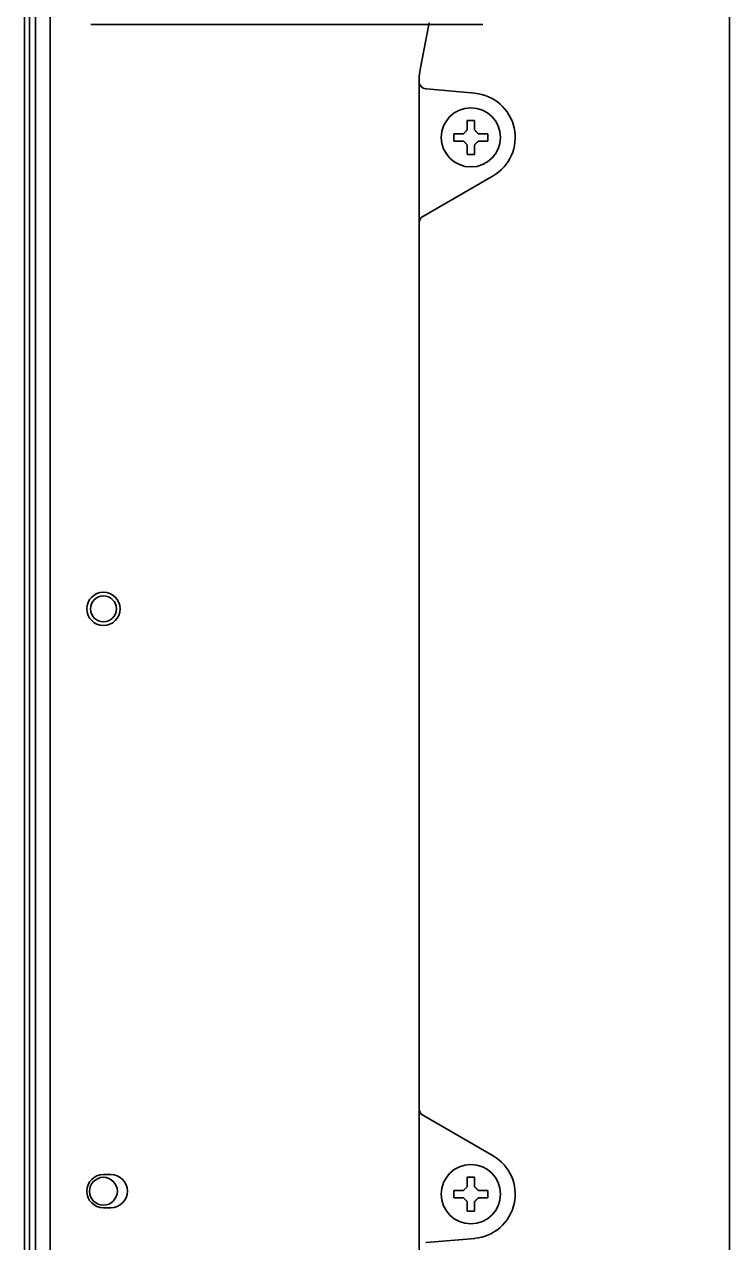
# Model space of a CAD drawing. Extents: x 5809 to 10669, y -850 to 3566.
# Drawn here: x 8371.6 to 8467, y 3177 to 3341.8 of the extents above; entities that cross this region are included whole.
import ezdxf

# ---------------------------------------------------------------- set-up
doc = ezdxf.new("R2010")
doc.units = 0
doc.header["$LTSCALE"] = 5
doc.layers.add('1', color=7, linetype='CONTINUOUS', true_color=0xffffff)

msp = doc.modelspace()

# ---------------------------------------------------------------- linework, layer by layer
at = {"layer": '1', "color": 7, "linetype": 'Continuous', "lineweight": 35}
for p, q in [((8373.07, 2431.53), (8373.07, 3429.53)), ((8371.57, 3428.73), (8371.57, 2937.23)), ((8372.25, 2938.23), (8372.25, 3425.73)), ((8375.07, 3383.47), (8375.07, 2544.79)), ((8466.97, 3091.24), (8466.97, 3356.86)), ((8380.57, 3341.83), (8433.57, 3341.83)), ((8426.33, 3342.03), (8425.12, 3335.73)), ((8424.97, 3334.76), (8425.12, 3335.73)), ((8424.97, 3334.08), (8424.97, 3334.76)), ((8424.97, 3332.07), (8424.97, 3334.08)), ((8424.97, 3317.27), (8424.97, 3332.07)), ((8425.96, 3333.08), (8425.89, 3333.08)), ((8432.5, 3332.5), (8425.96, 3333.08)), ((8429.67, 3326.53), (8429.67, 3327.03)), ((8434.27, 3327.03), (8434.27, 3326.53)), ((8429.67, 3326.03), (8429.67, 3326.53)), ((8434.27, 3326.53), (8434.27, 3326.03)), ((8425.55, 3315.89), (8434.97, 3321.33)), ((8424.97, 3314.98), (8424.97, 3317.27)), ((8425.47, 3315.85), (8425.55, 3315.89)), ((8424.97, 3195.07), (8424.97, 3314.98)), ((8424.97, 3192.78), (8424.97, 3195.07)), ((8425.55, 3194.17), (8425.47, 3194.21)), ((8434.97, 3188.72), (8425.55, 3194.17)), ((8424.97, 3177.98), (8424.97, 3192.78)), ((8383.27, 3186.18), (8382.27, 3186.18)), ((8429.67, 3183.53), (8429.67, 3184.03)), ((8429.67, 3183.03), (8429.67, 3183.53)), ((8434.27, 3184.03), (8434.27, 3183.53)), ((8434.27, 3183.53), (8434.27, 3183.03)), ((8382.27, 3181.68), (8383.27, 3181.68)), ((8424.97, 3175.97), (8424.97, 3177.98)), ((8425.89, 3176.97), (8425.96, 3176.98)), ((8425.96, 3176.98), (8432.5, 3177.55))]:
    msp.add_line(p, q, dxfattribs=at)
for centre, radius in [((8431.97, 3326.53), 4), ((8382.27, 3262.73), 2.25), ((8382.27, 3262.73), 1.75), ((8431.97, 3183.53), 4), ((8382.27, 3183.93), 1.88)]:
    msp.add_circle(centre, radius, dxfattribs=at)
for centre, radius, start, end in [((8425.97, 3334.08), 1, 180, 265), ((8431.97, 3326.53), 6, 300, 85), ((8425.97, 3314.98), 1, 120, 180), ((8425.97, 3195.07), 1, 180, 240), ((8431.97, 3183.53), 6, 275, 60), ((8382.27, 3183.93), 2.25, 90, 270), ((8383.27, 3183.93), 2.25, 270, 90)]:
    msp.add_arc(centre, radius, start, end, dxfattribs=at)
for points in [[(8431.47, 3327.53), (8431.47, 3327.58), (8431.47, 3327.69), (8431.47, 3327.85), (8431.47, 3328.01), (8431.47, 3328.16), (8431.47, 3328.32), (8431.47, 3328.47), (8431.47, 3328.64), (8431.47, 3328.76), (8431.47, 3328.83)], [(8431.47, 3328.83), (8431.64, 3328.83), (8431.97, 3328.83), (8432.31, 3328.83), (8432.47, 3328.83)], [(8430.97, 3327.03), (8431, 3327.05), (8431.04, 3327.1), (8431.12, 3327.17), (8431.19, 3327.24), (8431.26, 3327.31), (8431.33, 3327.38), (8431.4, 3327.45), (8431.45, 3327.5), (8431.47, 3327.53)], [(8432.47, 3327.53), (8432.5, 3327.5), (8432.55, 3327.45), (8432.62, 3327.38), (8432.7, 3327.3), (8432.77, 3327.23), (8432.83, 3327.16), (8432.9, 3327.1), (8432.95, 3327.05), (8432.97, 3327.03)], [(8432.97, 3327.03), (8433.03, 3327.03), (8433.14, 3327.03), (8433.3, 3327.03), (8433.46, 3327.03), (8433.61, 3327.03), (8433.76, 3327.03), (8433.92, 3327.03), (8434.09, 3327.03), (8434.21, 3327.03), (8434.27, 3327.03)], [(8430.97, 3326.03), (8430.92, 3326.03), (8430.81, 3326.03), (8430.65, 3326.03), (8430.49, 3326.03), (8430.33, 3326.03), (8430.18, 3326.03), (8430.03, 3326.03), (8429.86, 3326.03), (8429.74, 3326.03), (8429.67, 3326.03)], [(8431.47, 3325.53), (8431.45, 3325.55), (8431.4, 3325.6), (8431.32, 3325.68), (8431.25, 3325.75), (8431.18, 3325.82), (8431.11, 3325.89), (8431.04, 3325.96), (8431, 3326), (8430.97, 3326.03)], [(8432.97, 3326.03), (8432.95, 3326), (8432.9, 3325.95), (8432.83, 3325.88), (8432.76, 3325.81), (8432.69, 3325.74), (8432.62, 3325.67), (8432.54, 3325.6), (8432.5, 3325.55), (8432.47, 3325.53)], [(8432.47, 3325.53), (8432.47, 3325.47), (8432.47, 3325.36), (8432.47, 3325.2), (8432.47, 3325.04), (8432.47, 3324.89), (8432.47, 3324.74), (8432.47, 3324.58), (8432.47, 3324.41), (8432.47, 3324.29), (8432.47, 3324.23)], [(8432.47, 3324.23), (8432.31, 3324.23), (8431.97, 3324.23), (8431.64, 3324.23), (8431.47, 3324.23)], [(8431.47, 3184.53), (8431.47, 3184.58), (8431.47, 3184.69), (8431.47, 3184.85), (8431.47, 3185.01), (8431.47, 3185.16), (8431.47, 3185.32), (8431.47, 3185.47), (8431.47, 3185.64), (8431.47, 3185.76), (8431.47, 3185.83)], [(8431.47, 3185.83), (8431.64, 3185.83), (8431.97, 3185.83), (8432.31, 3185.83), (8432.47, 3185.83)], [(8430.97, 3184.03), (8431, 3184.05), (8431.04, 3184.1), (8431.12, 3184.17), (8431.19, 3184.24), (8431.26, 3184.31), (8431.33, 3184.38), (8431.4, 3184.45), (8431.45, 3184.5), (8431.47, 3184.53)], [(8432.47, 3184.53), (8432.5, 3184.5), (8432.55, 3184.45), (8432.62, 3184.38), (8432.7, 3184.3), (8432.77, 3184.23), (8432.83, 3184.16), (8432.9, 3184.1), (8432.95, 3184.05), (8432.97, 3184.03)], [(8432.97, 3184.03), (8433.03, 3184.03), (8433.14, 3184.03), (8433.3, 3184.03), (8433.46, 3184.03), (8433.61, 3184.03), (8433.76, 3184.03), (8433.92, 3184.03), (8434.09, 3184.03), (8434.21, 3184.03), (8434.27, 3184.03)], [(8430.97, 3183.03), (8430.92, 3183.03), (8430.81, 3183.03), (8430.65, 3183.03), (8430.49, 3183.03), (8430.33, 3183.03), (8430.18, 3183.03), (8430.03, 3183.03), (8429.86, 3183.03), (8429.74, 3183.03), (8429.67, 3183.03)], [(8431.47, 3182.53), (8431.45, 3182.55), (8431.4, 3182.6), (8431.32, 3182.68), (8431.25, 3182.75), (8431.18, 3182.82), (8431.11, 3182.89), (8431.04, 3182.96), (8431, 3183), (8430.97, 3183.03)], [(8432.97, 3183.03), (8432.95, 3183), (8432.9, 3182.95), (8432.83, 3182.88), (8432.76, 3182.81), (8432.69, 3182.74), (8432.62, 3182.67), (8432.54, 3182.6), (8432.5, 3182.55), (8432.47, 3182.53)], [(8432.47, 3182.53), (8432.47, 3182.47), (8432.47, 3182.36), (8432.47, 3182.2), (8432.47, 3182.04), (8432.47, 3181.89), (8432.47, 3181.74), (8432.47, 3181.58), (8432.47, 3181.41), (8432.47, 3181.29), (8432.47, 3181.23)], [(8432.47, 3181.23), (8432.31, 3181.23), (8431.97, 3181.23), (8431.64, 3181.23), (8431.47, 3181.23)]]:
    msp.add_open_spline(points, degree=3, dxfattribs=at)
for points in [[(8432.47, 3328.83), (8432.47, 3328.62), (8432.47, 3328.41), (8432.47, 3328.09), (8432.47, 3327.98), (8432.47, 3327.75), (8432.47, 3327.64), (8432.47, 3327.53)], [(8429.67, 3327.03), (8429.88, 3327.03), (8430.09, 3327.03), (8430.41, 3327.03), (8430.52, 3327.03), (8430.74, 3327.03), (8430.86, 3327.03), (8430.97, 3327.03)], [(8431.47, 3324.23), (8431.47, 3324.43), (8431.47, 3324.64), (8431.47, 3324.96), (8431.47, 3325.07), (8431.47, 3325.3), (8431.47, 3325.41), (8431.47, 3325.53)], [(8434.27, 3326.03), (8434.07, 3326.03), (8433.86, 3326.03), (8433.54, 3326.03), (8433.43, 3326.03), (8433.2, 3326.03), (8433.09, 3326.03), (8432.97, 3326.03)], [(8432.47, 3185.83), (8432.47, 3185.62), (8432.47, 3185.41), (8432.47, 3185.09), (8432.47, 3184.98), (8432.47, 3184.75), (8432.47, 3184.64), (8432.47, 3184.53)], [(8429.67, 3184.03), (8429.88, 3184.03), (8430.09, 3184.03), (8430.41, 3184.03), (8430.52, 3184.03), (8430.74, 3184.03), (8430.86, 3184.03), (8430.97, 3184.03)], [(8431.47, 3181.23), (8431.47, 3181.43), (8431.47, 3181.64), (8431.47, 3181.96), (8431.47, 3182.07), (8431.47, 3182.3), (8431.47, 3182.41), (8431.47, 3182.53)], [(8434.27, 3183.03), (8434.07, 3183.03), (8433.86, 3183.03), (8433.54, 3183.03), (8433.43, 3183.03), (8433.2, 3183.03), (8433.09, 3183.03), (8432.97, 3183.03)]]:
    msp.add_open_spline(points, degree=3, knots=[0, 0, 0, 0, 0.5, 0.5, 0.75, 0.75, 1, 1, 1, 1], dxfattribs=at)

doc.saveas('drawing.dxf')
